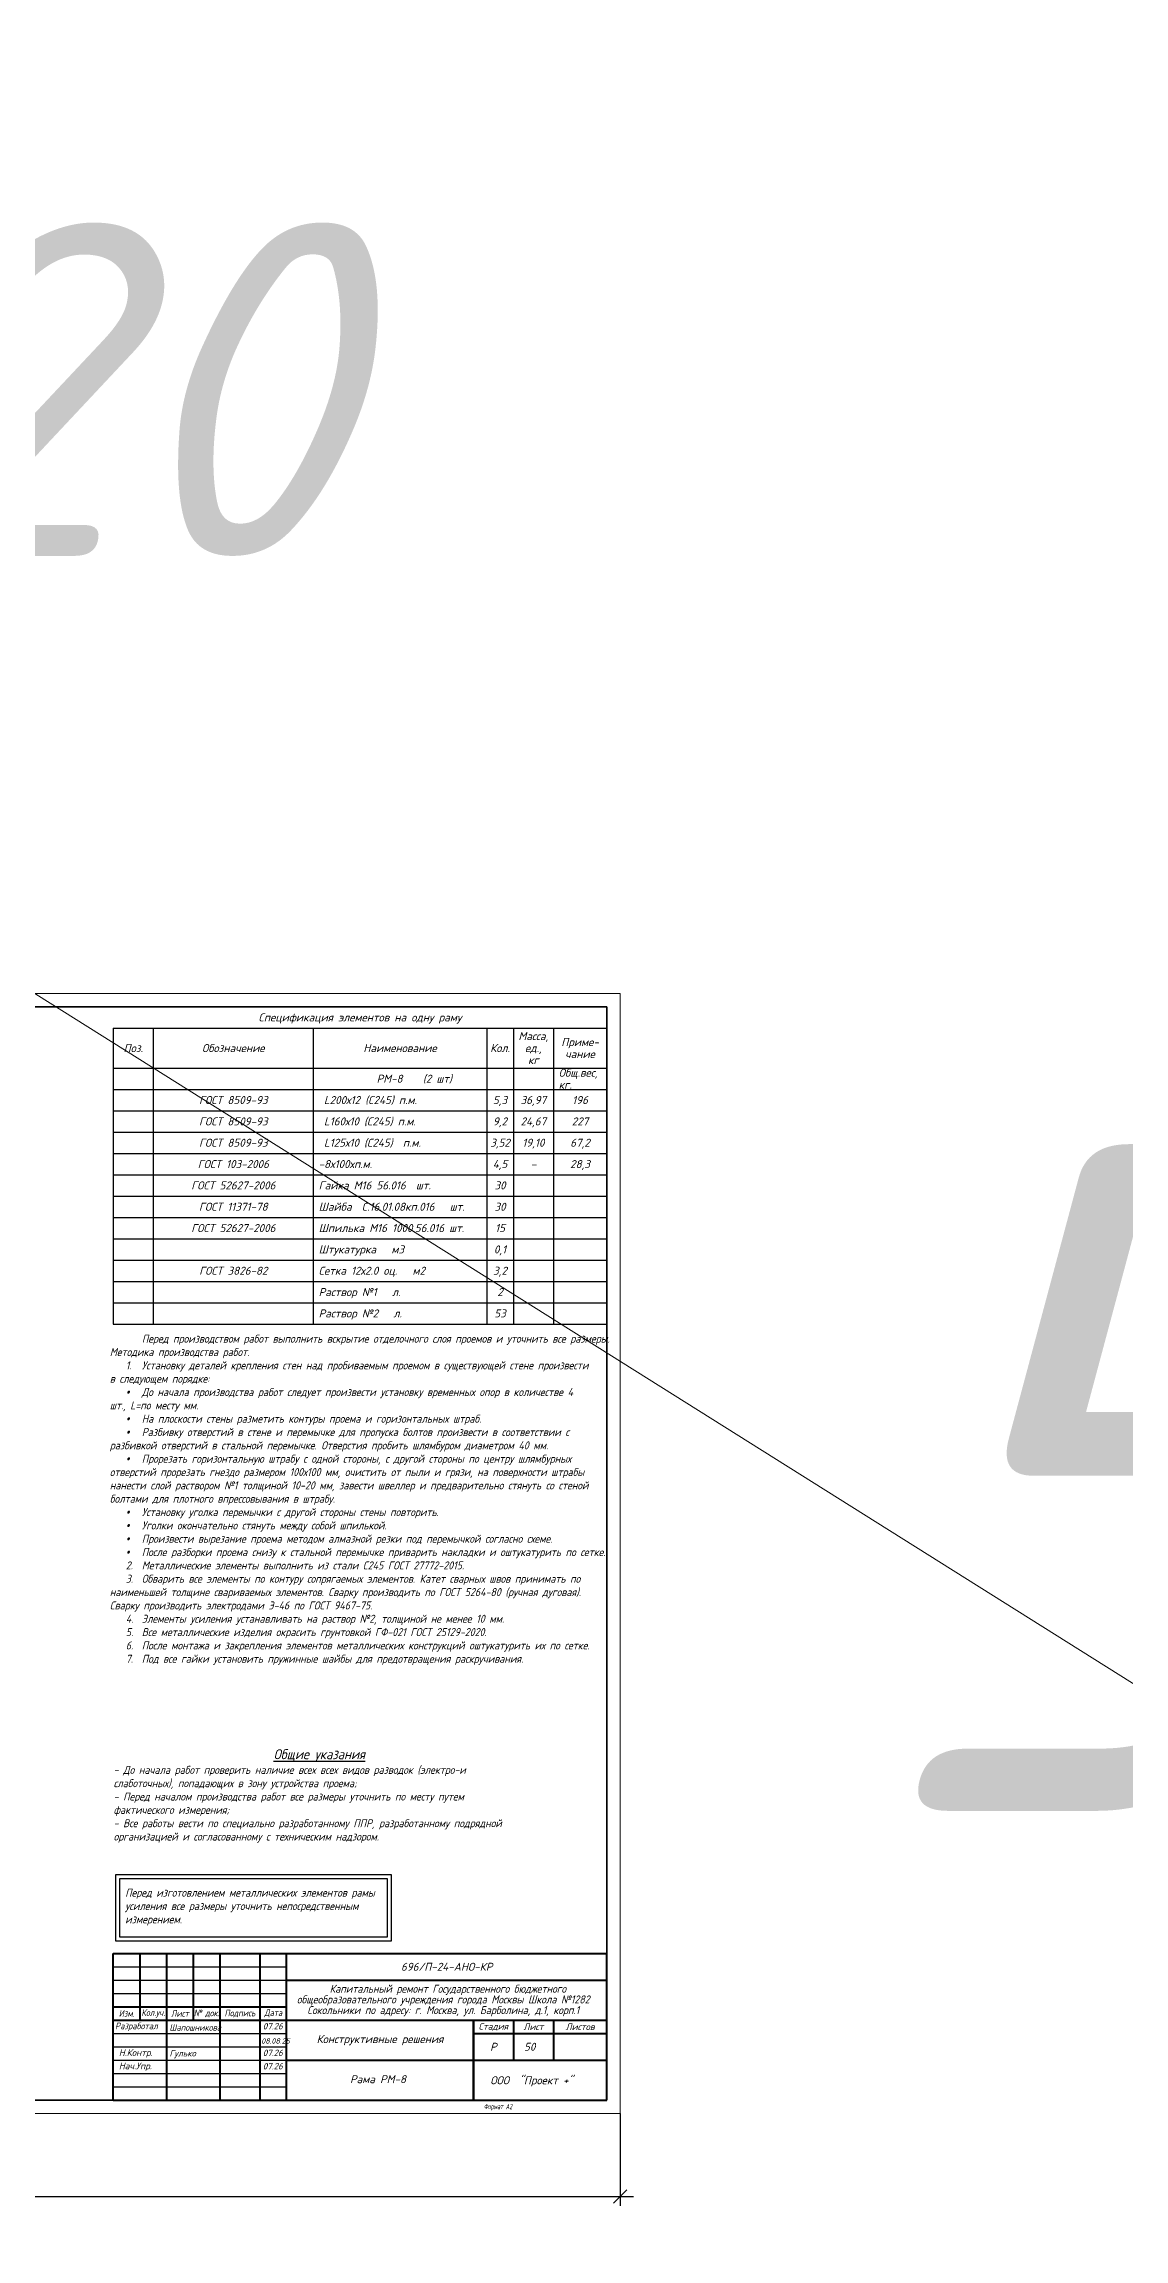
# Model space of a CAD drawing. Header units: millimetres. Extents: x 749182 to 2267578, y 70462 to 311449.
# Drawn here: x 2183912 to 2192011, y 175861 to 192324 of the extents above; entities that cross this region are included whole.
import ezdxf
from ezdxf.enums import TextEntityAlignment as Align

# ---------------------------------------------------------------- set-up
doc = ezdxf.new("R2010")
doc.units = ezdxf.units.MM
doc.layers.get('Defpoints').update_dxf_attribs({"color": 255})
for name, color, linetype, lineweight in [('Shtamp', 7, 'Continuous', 35), ('Размер', 7, 'Continuous', 13), ('Размеры КР', 164, 'Continuous', 9), ('штамп', 7, 'Continuous', 25)]:
    doc.layers.add(name, color=color, linetype=linetype, lineweight=lineweight)
doc.layers.add('VPORTS', color=7, linetype='Continuous')
doc.layers.add('Текст', color=7, linetype='Continuous')
doc.styles.add('GOST', font='', dxfattribs={"width": 0.8, "oblique": 10})
doc.styles.add('GOST 2.304_new', font='isocpeur.ttf', dxfattribs={"width": 0.9, "oblique": 15})
doc.styles.add('БДА100', font='romand.shx', dxfattribs={"width": 0.7})
doc.styles.add('М2', font='isocpeui.ttf')
doc.styles.add('Юля', font='isocpeui.ttf', dxfattribs={"height": 2.8})
doc.styles.get('GOST').set_extended_font_data('GOST type A')
doc.dimstyles.new('БДА1', dxfattribs={"dimtxt": 2, "dimasz": 1, "dimexe": 0.7, "dimexo": 0, "dimgap": 0.8, "dimtad": 1, "dimdec": 0, "dimrnd": 1, "dimzin": 0, "dimdsep": 46, "dimtxsty": 'БДА100', "dimblk": 'OBLIQUE', "dimcen": 2, "dimdle": 1, "dimadec": 0, "dimazin": 0, "dimtfac": 1, "dimtdec": 0, "dimtmove": 1, "dimatfit": 3, "dimldrblk": 'NONE', "dimfxl": 0, "dimtolj": 1, "dimtzin": 0, "dimlwd": -1, "dimlwe": -1, "dimarcsym": 0})

# ---------------------------------------------------------------- blocks, each defined once
blk = doc.blocks.new('_Oblique')
at = {"color": 0, "linetype": 'ByBlock', "lineweight": -2}
blk.add_line((-0.5, -0.5), (0.5, 0.5), dxfattribs=at)
blk = doc.blocks.new('*D714')
at = {"layer": 'Defpoints', "color": 0, "transparency": 16777216}
for p, q in [((0, 0), (0, -34.62)), ((594, 0), (594, -34.62)), ((-5, -31.12), (599, -31.12))]:
    blk.add_line(p, q, dxfattribs=at)
for p in [(0, 0), (594, 0), (594, -31.12)]:
    blk.add_point(p, dxfattribs=at)
at = {"layer": 'Defpoints', "color": 0, "transparency": 16777216, "xscale": 5, "yscale": 5, "zscale": 5, "rotation": 180}
blk.add_blockref('_Oblique', (0, -31.12), dxfattribs=at)
at = {"layer": 'Defpoints', "color": 0, "transparency": 16777216, "xscale": 5, "yscale": 5, "zscale": 5}
blk.add_blockref('_Oblique', (594, -31.12), dxfattribs=at)
at = {"layer": 'Defpoints', "color": 0, "lineweight": 0, "transparency": 16777216, "insert": (105, -22.12), "char_height": 10, "attachment_point": 5, "style": 'БДА100'}
blk.add_mtext('\\A1;594', dxfattribs=at)
blk = doc.blocks.new('_None')
blk = doc.blocks.new('*D715')
at = {"layer": 'Defpoints', "color": 0, "transparency": 16777216}
for p, q in [((0, 420), (-19.02, 420)), ((-15.52, -5), (-15.52, 425)), ((0, 0), (-19.02, 0))]:
    blk.add_line(p, q, dxfattribs=at)
for p in [(-15.52, 420), (0, 420), (0, 0)]:
    blk.add_point(p, dxfattribs=at)
at = {"layer": 'Defpoints', "color": 0, "transparency": 16777216, "xscale": 5, "yscale": 5, "zscale": 5}
for p, rotation in [((-15.52, 420), 90), ((-15.52, 0), 270)]:
    blk.add_blockref('_Oblique', p, dxfattribs=dict(at, rotation=rotation))
at = {"layer": 'Defpoints', "color": 0, "lineweight": 0, "transparency": 16777216, "insert": (-24.52, 148.5), "char_height": 10, "attachment_point": 5, "rotation": 90, "style": 'БДА100'}
blk.add_mtext('\\A1;420', dxfattribs=at)
blk = doc.blocks.new('A$C88dd6df2')
at = {"layer": 'Shtamp', "linetype": 'Continuous', "lineweight": 40}
for p, q in [((-185, 55), (0, 55)), ((-185, 0), (-185, 55)), ((-175, 55), (-175, 30)), ((-165, 55), (-165, 0)), ((-155, 55), (-155, 30)), ((-145, 55), (-145, 0)), ((-130, 55), (-130, 0)), ((-120, 0), (-120, 54.99)), ((0, 0), (0, 55)), ((-120, 45), (0, 45)), ((-185, 35), (-120, 35)), ((-185, 30), (0, 30)), ((-50, 0), (-50, 30)), ((-50, 30), (-50, 0)), ((-50, 25), (0, 25)), ((-35, 30), (-35, 15)), ((-20, 30), (-20, 15)), ((-120, 15), (0, 15)), ((-185, 0), (0, 0))]:
    blk.add_line(p, q, dxfattribs=at)
at = {"layer": 'Shtamp', "linetype": 'Continuous', "lineweight": 25}
for p, q in [((-185, 50), (-120, 50)), ((-185, 45), (-120, 45)), ((-185, 40), (-120, 40)), ((-185, 25), (-120, 25)), ((-185, 20), (-120, 20)), ((-185, 15), (-120, 15)), ((-185, 10), (-120, 10)), ((-185, 5), (-120, 5))]:
    blk.add_line(p, q, dxfattribs=at)
at = {"layer": 'штамп', "lineweight": 30}
blk.add_lwpolyline([(-185, 0), (0, 0), (0, 55), (-185, 55)], close=True, dxfattribs=at)
at = {"layer": 'Shtamp', "ltscale": 33.333333, "char_height": 3, "attachment_point": 5, "style": 'М2'}
for s, insert, width, line_spacing_factor in [('{\\W1;696/П-24-АНО-КР}', (-60, 50), 120, 0.76), ('{\\fISOCPEUR|b0|i0|c204|p34;\\Q15;\\W0.9;  Капитальный ремонт Государственного бюджетного общеобразовательного учреждения города Москвы Школа №1282 Сокольники по адресу: г. Москва, ул. Барболина, д.1, корп.1}', (-61.29, 37.36), 120, 0.8), ('{\\W1;Конструктивные решения}', (-85, 22.5), 109.3351, 0.76), ('{\\W1;Р}', (-42.5, 20), 109.3351, 0.76), ('{\\W1;ООО  "Проект +"}', (-28.13, 7.03), 109.3351, 0.76)]:
    blk.add_mtext(s, dxfattribs=dict(at, insert=insert, width=width, line_spacing_factor=line_spacing_factor))
at = {"layer": 'Shtamp', "color": 18, "ltscale": 100, "true_color": 0x000000, "style": 'М2'}
for s, insert, char_height, width, attachment_point in [('{\\W0.8;\\C256;Изм.}', (-180, 32.5), 2.5, 10, 5), ('{\\W0.8;\\C256;Кол\\T0.9;.\\T1;уч.}', (-170, 32.5), 2.5, 10, 5), ('{\\W0.8;\\C256;Лист}', (-160, 32.5), 2.5, 10, 5), ('{\\W0.8;\\C256;№\\T0.75; \\T1;док.}', (-150, 32.5), 2.5, 10, 5), ('{\\W0.8;\\C256;Подпись}', (-137.5, 32.5), 2.5, 15, 5), ('{\\W0.8;\\C256;Дата}', (-125, 32.5), 2.5, 10, 5), ('\\pi0.5,t0;{\\W0.9;\\C256; Разработал}', (-186.29, 27.5), 2.5, 20, 4), ('{\\W0.85;\\C256;Шапошникова}', (-163.93, 27.24), 2.4, 25.0954, 4), ('{\\W1;\\C256;07.26}', (-128.9, 27.73), 2.4, 20, 4), ('{\\W1;\\C256;Стадия}', (-42.5, 27.5), 2.5, 15, 5), ('{\\W1;\\C256;Лист}', (-27.5, 27.5), 2.5, 15, 5), ('{\\W1;\\C256;Листов}', (-10, 27.5), 2.5, 20, 5), ('\\pi0.5,t0;{\\W1;\\C256; Н.Контр.}', (-185, 17.5), 2.5, 20, 4), ('{\\W1;\\C256;Гулько}', (-163.93, 17.24), 2.4, 25.0954, 4), ('{\\W1;\\C256;07.26}', (-128.9, 17.73), 2.4, 20, 4), ('\\pi0.5,t0;{\\W1;\\C256; Нач.Упр.}', (-185, 12.5), 2.5, 20, 4), ('{\\W1;\\C256;07.26}', (-128.9, 12.73), 2.4, 20, 4)]:
    blk.add_mtext(s, dxfattribs=dict(at, insert=insert, char_height=char_height, width=width, attachment_point=attachment_point))
blk = doc.blocks.new('*U713')
at = {"color": 44, "lineweight": 20, "ltscale": 10}
for p, q in [((594, 420), (0, 420)), ((0, 420), (0, 0)), ((594, 0), (594, 420)), ((0, 0), (594, 0))]:
    blk.add_line(p, q, dxfattribs=at)
at = {"color": 137, "lineweight": 35, "ltscale": 10}
for p, q in [((589, 415), (20, 415)), ((20, 415), (20, 5)), ((589, 5), (589, 415)), ((0, 159.8), (20, 159.8)), ((5, 89.8), (5, 159.8)), ((5, 144.8), (20, 144.8)), ((5, 129.8), (20, 129.8)), ((5, 109.8), (20, 109.8)), ((0, 89.8), (20, 89.8)), ((8.04, 89.8), (8.04, 5)), ((13.02, 89.8), (13.02, 5)), ((8.04, 64.8), (20, 64.8)), ((8.04, 30), (20, 30)), ((8.04, 5), (589, 5))]:
    blk.add_line(p, q, dxfattribs=at)
at = {"color": 44, "lineweight": 13}
for p, q in [((10, 89.8), (10, 159.8)), ((15, 89.8), (15, 159.8))]:
    blk.add_line(p, q, dxfattribs=at)
at = {"color": 0, "lineweight": 13, "char_height": 2.0408, "attachment_point": 5, "rotation": 90, "style": 'GOST'}
for s, insert, width in [('СОГЛАСОВАНО', (2.49, 117.3), 55), ('ВЗАМ. ИНВ. N', (10.53, 77.3), 25), ('ПОДПИСЬ И ДАТА', (10.53, 47.4), 34.7978), ('ИНВ. N ПОДЛ.', (10.53, 17.6), 24.8009)]:
    blk.add_mtext(s, dxfattribs=dict(at, insert=insert, width=width))
at = {"color": 44, "lineweight": 13, "style": 'GOST', "oblique": 10, "width": 0.8}
for tag in ['ФОРМАТВЕРТ', 'ФОРМАТГОРИЗ']:
    blk.add_attdef(tag, (542.98, 1.6), '', height=2, dxfattribs=at)
at = {"layer": 'Defpoints', "color": 251, "lineweight": 0}
dim = blk.add_linear_dim(base=(-15.52, 420), p1=(0, 0), p2=(0, 420), angle=90, dimstyle='БДА1', override={"dimscale": 5}, dxfattribs=at)
dim.commit()
dim.dimension.update_dxf_attribs({"geometry": '*D715', "text_midpoint": (-15.52, 148.5), "dimtype": 128})
dim = blk.add_linear_dim(base=(594, -31.12), p1=(0, 0), p2=(594, 0), dimstyle='БДА1', override={"dimscale": 5}, dxfattribs=at)
dim.commit()
dim.dimension.update_dxf_attribs({"geometry": '*D714', "text_midpoint": (105, -31.12), "dimtype": 128})

msp = doc.modelspace()

# ---------------------------------------------------------------- linework, layer by layer
at = {"layer": 'Размеры КР', "lineweight": 20}
msp.add_line((2146309.9318, 208786.5205), (2267577.9913, 132583.1452), dxfattribs=at)
at = {"layer": 'Текст', "linetype": 'Continuous', "ltscale": 20}
for p, q in [((2184431.8026, 185103.52), (2188131.8026, 185103.52)), ((2188131.8026, 185103.52), (2188131.8026, 182723.52)), ((2184431.8026, 184943.52), (2188131.8026, 184943.52)), ((2184431.8026, 184943.52), (2184431.8026, 182723.52)), ((2184731.8026, 184943.52), (2184731.8026, 182723.52)), ((2185931.8026, 184943.52), (2185931.8026, 182723.52)), ((2187231.8026, 184943.52), (2187231.8026, 182723.52)), ((2187431.8026, 184943.52), (2187431.8026, 182723.52)), ((2187731.8026, 184943.52), (2187731.8026, 182723.52)), ((2184431.8026, 184643.52), (2188131.8026, 184643.52)), ((2184431.8026, 184483.52), (2188131.8026, 184483.52)), ((2184431.8026, 184323.52), (2188131.8026, 184323.52)), ((2184431.8026, 184163.52), (2188131.8026, 184163.52)), ((2184431.8026, 184003.52), (2188131.8026, 184003.52)), ((2184431.8026, 183843.52), (2188131.8026, 183843.52)), ((2184431.8026, 183683.52), (2188131.8026, 183683.52)), ((2184431.8026, 183523.52), (2188131.8026, 183523.52)), ((2184431.8026, 183363.52), (2188131.8026, 183363.52)), ((2184431.8026, 183203.52), (2188131.8026, 183203.52)), ((2184431.8026, 183043.52), (2188131.8026, 183043.52)), ((2184431.8026, 182883.52), (2188131.8026, 182883.52)), ((2184431.8026, 182723.52), (2188131.8026, 182723.52))]:
    msp.add_line(p, q, dxfattribs=at)
at = {"layer": 'Текст', "ltscale": 20}
for points in [[(2184450.7592, 178594.8036), (2186514.5865, 178594.8036), (2186514.5865, 178095.3592), (2184450.7592, 178095.3592)], [(2184480.7592, 178564.8036), (2186484.5865, 178564.8036), (2186484.5865, 178125.3592), (2184480.7592, 178125.3592)]]:
    msp.add_lwpolyline(points, close=True, dxfattribs=at)

# ---------------------------------------------------------------- block references
at = {"xscale": 20, "yscale": 20, "zscale": 20}
msp.add_blockref('*U713', (2176351.8026, 176803.52), dxfattribs=at).add_auto_attribs({'ФОРМАТГОРИЗ': 'Формат А2'})
at = {"layer": 'VPORTS', "ltscale": 100, "xscale": 20, "yscale": 20, "zscale": 20}
msp.add_blockref('A$C88dd6df2', (2188131.8026, 176903.52), dxfattribs=at)

# ---------------------------------------------------------------- texts
at = {"color": 0, "lineweight": -3, "ltscale": 0.071429, "attachment_point": 1, "style": 'М2'}
for s, insert, char_height, width in [('\\pi4.66085;{\\W0.95;08.08.25}', (2185536.8367, 177367.327), 40, 194.341398), ('\\pi55.19343;50', (2187456.7559, 177333.7492), 60, 194.341398), ('\\pi310.25689;Рама РМ-8', (2185896.6434, 177090.7026), 60, 1057.195604)]:
    msp.add_mtext(s, dxfattribs=dict(at, insert=insert, char_height=char_height, width=width))
at = {"layer": 'Размер', "color": 4, "lineweight": 50, "ltscale": 100, "insert": (2193466.9547, 181572.9185), "char_height": 5000, "width": 9237.173132, "attachment_point": 5, "style": 'Юля'}
msp.add_mtext('50', dxfattribs=at)
at = {"layer": 'Текст', "linetype": 'Continuous', "ltscale": 20, "style": 'М2'}
for s, p in [('Спецификация элементов на одну раму', (2186281.8026, 185023.52)), ('Масса,', (2187581.8026, 184883.52)), ('Поз.', (2184581.8026, 184793.52)), ('Обозначение', (2185331.8026, 184793.52)), ('Наименование', (2186581.8026, 184793.52)), ('Кол.', (2187331.8026, 184793.52)), ('ед.,', (2187581.8026, 184793.52)), ('кг', (2187581.8026, 184703.52)), ('Приме-', (2187931.8026, 184838.52)), ('чание', (2187931.8026, 184748.52)), ('РМ-8', (2186503.6656, 184563.52)), ('(2 шт)', (2186862.2647, 184563.52)), ('ГОСТ 8509-93', (2185331.8026, 184403.52)), ('5,3', (2187331.8026, 184403.52)), ('36,97', (2187581.7088, 184403.57)), ('196', (2187931.8026, 184403.52)), ('ГОСТ 8509-93', (2185331.8026, 184243.52)), ('9,2', (2187331.8026, 184243.52)), ('24,67', (2187581.7088, 184243.57)), ('227', (2187931.8026, 184243.52)), ('ГОСТ 8509-93', (2185331.8026, 184083.52)), ('3,52', (2187331.8026, 184083.52)), ('19,10', (2187581.7088, 184083.67)), ('67,2', (2187931.8026, 184083.52)), ('ГОСТ 103-2006', (2185331.8026, 183923.52)), ('4,5', (2187331.8026, 183923.52)), ('-', (2187581.8026, 183923.52)), ('-', (2187584.3026, 183923.52)), ('28,3', (2187931.8026, 183923.52)), ('ГОСТ 52627-2006', (2185331.8026, 183763.52)), ('30', (2187331.8026, 183763.52)), ('ГОСТ 11371-78', (2185331.8026, 183603.52)), ('30', (2187331.8026, 183603.52)), ('ГОСТ 52627-2006', (2185331.8026, 183443.52)), ('15', (2187331.8026, 183443.52)), ('0,1', (2187331.8026, 183283.52)), ('ГОСТ 3826-82', (2185331.8026, 183123.52)), ('3,2', (2187331.8026, 183123.52)), ('2', (2187331.8026, 182963.52)), ('53', (2187331.8026, 182803.52))]:
    msp.add_text(s, height=60, dxfattribs=at).set_placement(p, align=Align.MIDDLE_CENTER)
for s, p in [('Общ.вес, ', (2187771.8026, 184608.52)), ('L200х12 (С245) п.м.', (2186011.3662, 184403.52)), ('кг.', (2187771.8026, 184518.52)), ('L160х10 (С245) п.м.', (2186011.3662, 184243.52)), ('L125х10 (С245)  п.м.', (2186011.3662, 184083.52)), ('-8х100хп.м.', (2185971.8026, 183923.52)), ('Гайка М16 56.016  шт.', (2185971.8026, 183763.52)), ('Шайба  С.16.01.08кп.016   шт.', (2185971.8026, 183603.52)), ('Шпилька М16 1000.56.016 шт.', (2185971.8026, 183443.52)), ('Штукатурка   м3', (2185971.8026, 183283.52)), ('Сетка 12х2.0 оц.   м2', (2185971.8026, 183123.52)), ('Раствор №1   л.', (2185971.8026, 182963.52)), ('Раствор №2   л.', (2185971.8026, 182803.52))]:
    msp.add_text(s, height=60, dxfattribs=at).set_placement(p, align=Align.MIDDLE_LEFT)
at = {"layer": 'Текст', "insert": (2182208.3095, 189734.3015), "char_height": 2500, "width": 9237.173132, "attachment_point": 5, "style": 'Юля'}
msp.add_mtext('М1:20', dxfattribs=at)
at = {"layer": 'Текст', "ltscale": 20, "char_height": 60, "attachment_point": 1, "style": 'GOST 2.304_new'}
for s, width, gutter_width, heights, insert in [('       Перед производством работ выполнить вскрытие отделочного слоя проемов и уточнить все размеры. \\PМетодика производства работ.\\P\\pi120;1.^IУстановку деталей крепления стен над пробиваемым проемом в существующей стене произвести в следующем порядке: \\P{\\fSymbol|b0|i1|c2|p18;·^I}До начала производства работ следует произвести установку временных опор в количестве 4 шт., {\\C1;L=по месту} мм. \\P{\\fSymbol|b0|i1|c2|p18;·^I}На плоскости стены разметить контуры проема и горизонтальных штраб. \\P{\\fSymbol|b0|i1|c2|p18;·^I}Разбивку отверстий в стене и перемычке для пропуска болтов произвести в соответствии с разбивкой отверстий в стальной перемычке. Отверстия пробить шлямбуром диаметром 40 мм. \\P{\\fSymbol|b0|i1|c2|p18;·^I}Прорезать горизонтальную штрабу с одной стороны, с другой стороны по центру шлямбурных отверстий прорезать гнездо размером 100х100 мм, очистить от пыли и грязи, на поверхности штрабы нанести слой раствором №1 толщиной 10-20 мм, завести швеллер и предварительно стянуть со стеной болтами для плотного впрессовывания в штрабу. \\P{\\fSymbol|b0|i1|c2|p18;·^I}Установку {\\C1;уголка перемычки} с другой стороны стены повторить. \\P{\\fSymbol|b0|i1|c2|p18;\\C1;·^I\\fISOCPEUR|b0|i0|c204|p34;Уголки} окончательно стянуть между собой шпилькой. \\P{\\fSymbol|b0|i1|c2|p18;·^I}Произвести вырезание проема методом алмазной резки под перемычкой согласно схеме. \\P{\\fSymbol|b0|i1|c2|p18;·^I}После разборки проема снизу к стальной перемычке приварить накладки и оштукатурить по сетке. \\P2.^IМеталлические элементы выполнить из стали С245 ГОСТ 27772-2015. \\P3.^IОбварить все элементы по контуру сопрягаемых элементов. Катет сварных швов принимать по наименьшей толщине свариваемых элементов. Сварку производить по ГОСТ 5264-80 (ручная дуговая). Сварку производить электродами Э-46 по ГОСТ 9467-75.\\P4.^IЭлементы усиления устанавливать на раствор №2, толщиной не менее 10 мм. \\P5.^IВсе металлические изделия окрасить грунтовкой ГФ-021 ГОСТ 25129-2020. \\P6.^IПосле монтажа и закрепления элементов металлических конструкций оштукатурить их по сетке.\\P7.^IПод все гайки установить пружинные шайбы для предотвращения раскручивания. ', 3584.340827, 1500, [4759.4016], (2184405.6116, 182644.1017)), ('^I^I^I^I^I{\\H1.25x;\\LОбщие указания\\P}- До начала работ проверить наличие всех всех видов разводок (электро-и слаботочных), попадающих в зону устройства проема;\\P- Перед началом производства работ все размеры уточнить по месту путем фактического измерения;\\P- Все работы вести по специально разработанному ППР, разработанному подрядной организацией и согласованному с техническим надзором.', 2903.174826, 125, [0], (2184434.3429, 179535.303)), ('Перед изготовлением металлических элементов рамы усиления все размеры уточнить непосредственным измерением.', 1952.323026, 125, [0], (2184520.9873, 178489.4794))]:
    msp.add_mtext_dynamic_manual_height_columns(s, width=width, gutter_width=gutter_width, heights=heights, dxfattribs=dict(at, insert=insert))

doc.saveas('drawing.dxf')
